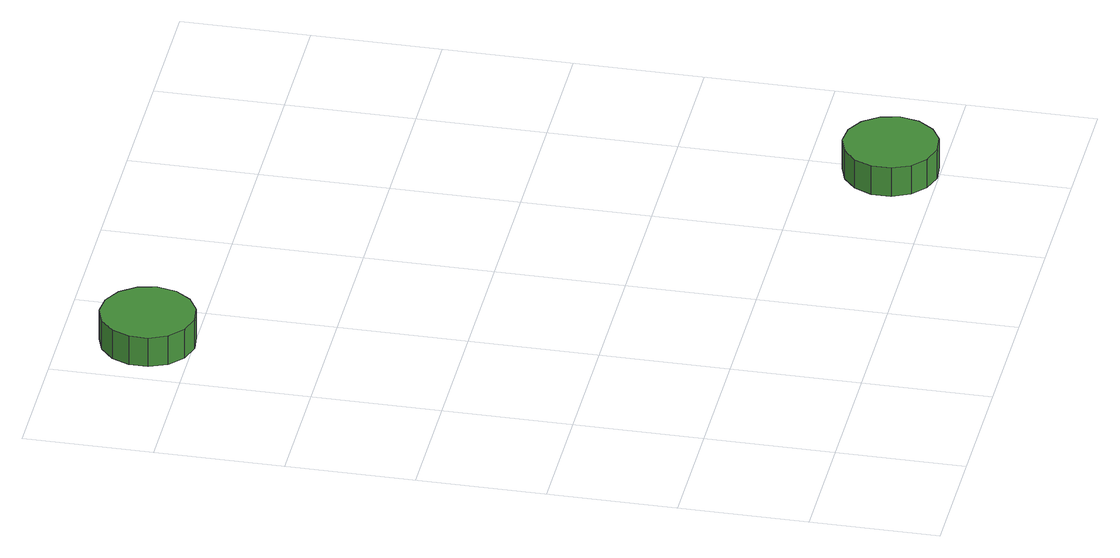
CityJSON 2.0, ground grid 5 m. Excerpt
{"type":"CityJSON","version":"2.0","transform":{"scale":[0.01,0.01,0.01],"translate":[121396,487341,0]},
"CityObjects":{
"tree1":{"type":"SolitaryVegetationObject","attributes":{"function":"something"},"geometry":[{"type":"MultiSurface","lod":"1","boundaries":[[[0,1,2,3,4,5,6,7,8,9,10,11,12,13,14]],[[15,16,17,18,19,20,21,22,23,24,25,26,27,28,29]],[[0,29,28,1]],[[1,28,27,2]],[[2,27,26,3]],[[3,26,25,4]],[[4,25,24,5]],[[5,24,23,6]],[[6,23,22,7]],[[7,22,21,8]],[[8,21,20,9]],[[9,20,19,10]],[[10,19,18,11]],[[11,18,17,12]],[[12,17,16,13]],[[13,16,15,14]],[[14,15,29,0]]]}]},
"tree2":{"type":"SolitaryVegetationObject","attributes":{"function":"something"},"geometry":[{"type":"MultiSurface","lod":"1","boundaries":[[[30,31,32,33,34,35,36,37,38,39,40,41,42,43,44]],[[45,46,47,48,49,50,51,52,53,54,55,56,57,58,59]],[[30,59,58,31]],[[31,58,57,32]],[[32,57,56,33]],[[33,56,55,34]],[[34,55,54,35]],[[35,54,53,36]],[[36,53,52,37]],[[37,52,51,38]],[[38,51,50,39]],[[39,50,49,40]],[[40,49,48,41]],[[41,48,47,42]],[[42,47,46,43]],[[43,46,45,44]],[[44,45,59,30]]]}]}
},
"vertices":[
[455,2676,168],[439,2750,168],[394,2812,168],[328,2850,168],[253,2858,168],[180,2834,168],[124,2783,168],[93,2714,168],[93,2638,168],[124,2568,168],[180,2517,168],[253,2494,168],[328,2502,168],[394,2540,168],[439,2601,168],[439,2601,43],[394,2540,43],[328,2502,43],[253,2494,43],[180,2517,43],[124,2568,43],[93,2638,43],[93,2714,43],[124,2783,43],[180,2834,43],[253,2858,43],[328,2850,43],[394,2812,43],[439,2750,43],[455,2676,43],
[2154,183,183],[2138,257,183],[2093,319,183],[2028,357,183],[1952,365,183],[1880,341,183],[1823,290,183],[1792,221,183],[1792,145,183],[1823,75,183],[1880,25,183],[1952,1,183],[2028,9,183],[2093,47,183],[2138,109,183],[2138,109,58],[2093,47,58],[2028,9,58],[1952,1,58],[1880,25,58],[1823,75,58],[1792,145,58],[1792,221,58],[1823,290,58],[1880,341,58],[1952,365,58],[2028,357,58],[2093,319,58],[2138,257,58],[2154,183,58]
]}
